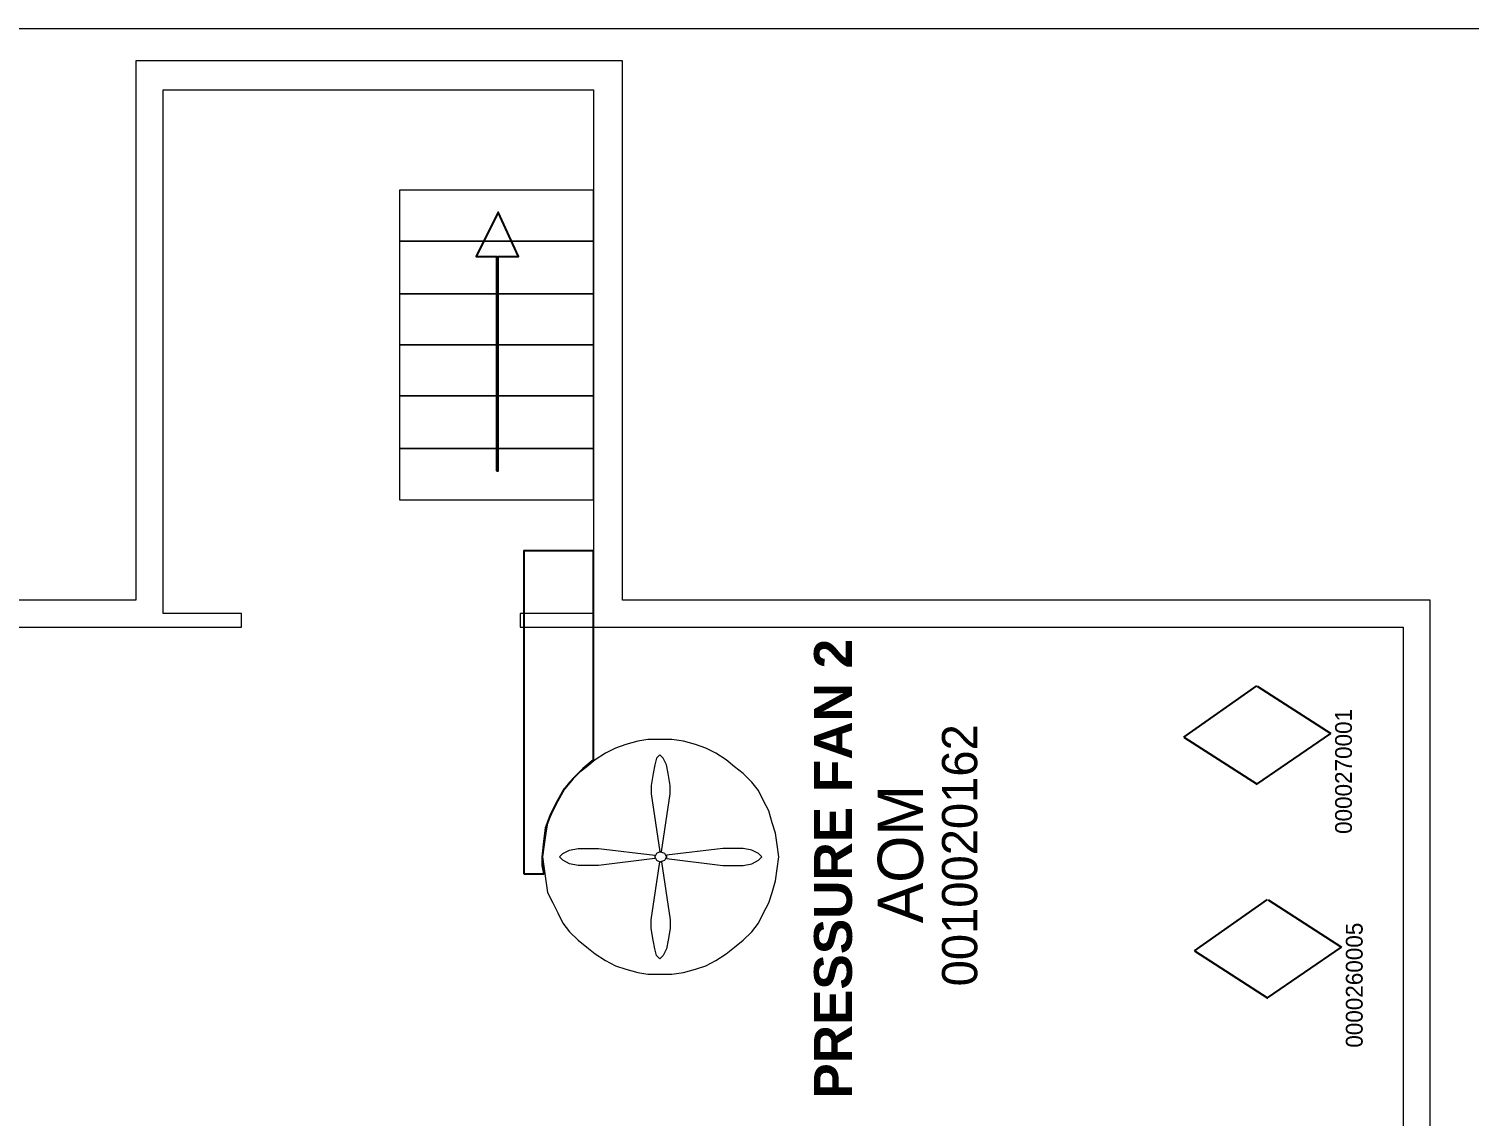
# Model space of a CAD drawing. Header units: inches. Extents: x -3.21 to 2.97, y -3.82 to 4.4.
# Drawn here: x -1.536 to 0.753, y 2.672 to 4.4 of the extents above; entities that cross this region are included whole.
import ezdxf
from ezdxf.enums import TextEntityAlignment as Align

# ---------------------------------------------------------------- set-up
doc = ezdxf.new("R2010")
doc.units = ezdxf.units.IN
doc.header["$MEASUREMENT"] = 0
doc.set_wipeout_variables(frame=1)
doc.layers.add('BASELAYER', color=7, linetype='Continuous')
doc.layers.add('Floor 5', color=7, linetype='Continuous')
doc.layers.add('i-furn new', color=6, linetype='Continuous', lineweight=25)
doc.styles.add('16', font='arialbd.ttf', dxfattribs={"height": 1})
doc.styles.add('AAStandard', font='alfonso.shx')

# ---------------------------------------------------------------- blocks, each defined once
blk = doc.blocks.new('logic2')
for p, q in [((3330.91, 2715.13), (3327.06, 2709.14)), ((3330.91, 2715.13), (3335.08, 2709.17)), ((3327.07, 2709.16), (3331.2, 2703.13)), ((3335.05, 2709.13), (3331.2, 2703.13))]:
    blk.add_line(p, q)
at = {"color": 6, "style": 'AAStandard'}
blk.add_attdef('FWK_DEVICE_ADDRESSES', (3323.01, 2701.41), '', height=1.37, dxfattribs=at)
at = {"style": 'AAStandard', "flags": 1}
blk.add_attdef('FWK_DEVICE_TYPE', (3323.09, 2699.84), '', height=1.38, dxfattribs=at)
blk = doc.blocks.new('SIGA-PS')
at = {"style": 'AAStandard', "flags": 1}
blk.add_attdef('FWK_DEVICE_TYPE', (-25.56, -23.98), '', height=7, dxfattribs=at)
blk.add_wipeout([(9.28, -0.35), (4.8, 7.4), (-4.15, 7.4), (-8.62, -0.35), (-4.15, -8.1), (4.8, -8.1)])
at = {"color": 7, "lineweight": 30, "flags": 4}
blk.add_attdef('SIGA-PS', text='', height=9, dxfattribs=at).set_placement((0.52, -5), align=Align.CENTER)
blk.add_attdef('FWK_DEVICE_ADDRESSES', (-25.72, -15.78), '', height=7)

msp = doc.modelspace()

# ---------------------------------------------------------------- linework, layer by layer
at = {"layer": 'BASELAYER', "color": 250, "lineweight": 5}
msp.add_open_spline([(-3.2134, 4.3998), (-3.2134, 4.3998), (2.9714, 4.3998), (2.9714, 4.3998), (2.9714, 4.3998), (2.9714, 4.3998), (2.9714, -3.8152), (2.9714, -3.8152), (2.9714, -3.8152), (2.9714, -3.8152), (-3.2134, -3.8152), (-3.2134, -3.8152), (-3.2134, -3.8152), (-3.2134, -3.8152), (-3.2134, 4.3998), (-3.2134, 4.3998)], degree=3, knots=[0, 0, 0, 0, 0.2, 0.2, 0.2, 0.2, 0.4, 0.4, 0.4, 0.4, 0.6, 0.6, 0.6, 0.6, 1, 1, 1, 1], dxfattribs=at)
msp.add_open_spline([(-3.2134, 4.3998), (-3.2134, 4.3998), (2.9714, 4.3998), (2.9714, 4.3998), (2.9714, 4.3998), (2.9714, 4.3998), (2.9714, -3.8152), (2.9714, -3.8152), (2.9714, -3.8152), (2.9714, -3.8152), (-3.2134, -3.8152), (-3.2134, -3.8152), (-3.2134, -3.8152), (-3.2134, -3.8152), (-3.2134, 4.3998), (-3.2134, 4.3998)], degree=3, knots=[0, 0, 0, 0, 0.2, 0.2, 0.2, 0.2, 0.4, 0.4, 0.4, 0.4, 0.6, 0.6, 0.6, 0.6, 1, 1, 1, 1], dxfattribs=at)
at = {"layer": 'Floor 5', "color": 250, "lineweight": 13}
for points, knots in [([(-2.6526, -2.9094), (-2.6526, -2.9094), (-2.6526, 3.4923), (-2.6526, 3.4923), (-2.6526, 3.4923), (-2.6526, 3.4923), (-1.3659, 3.4923), (-1.3659, 3.4923), (-1.3659, 3.4923), (-1.3659, 3.4923), (-1.3659, 4.3489), (-1.3659, 4.3489), (-1.3659, 4.3489), (-1.3659, 4.3489), (-0.5928, 4.3489), (-0.5928, 4.3489), (-0.5928, 4.3489), (-0.5928, 4.3489), (-0.5928, 3.4923), (-0.5928, 3.4923), (-0.5928, 3.4923), (-0.5928, 3.4923), (0.6912, 3.4923), (0.6912, 3.4923), (0.6912, 3.4923), (0.6912, 3.4923), (0.6912, 0.9359), (0.6912, 0.9359), (0.6912, 0.9359), (0.6912, 0.9359), (0.6696, 0.9548), (0.6696, 0.9548), (0.6696, 0.9548), (0.6696, 0.9548), (0.648, 0.971), (0.648, 0.971), (0.648, 0.971), (0.648, 0.971), (0.648, 3.449), (0.648, 3.449), (0.648, 3.449), (0.648, 3.449), (-0.5928, 3.449), (-0.5928, 3.449), (-0.5928, 3.449), (-0.5928, 3.449), (-0.6387, 3.449), (-0.6387, 3.449), (-0.6387, 3.449), (-0.6387, 3.449), (-0.755, 3.449), (-0.755, 3.449), (-0.755, 3.449), (-0.755, 3.449), (-0.755, 3.4707), (-0.755, 3.4707), (-0.755, 3.4707), (-0.755, 3.4707), (-0.6387, 3.4707), (-0.6387, 3.4707), (-0.6387, 3.4707), (-0.6387, 3.4707), (-0.6387, 3.4923), (-0.6387, 3.4923), (-0.6387, 3.4923), (-0.6387, 3.4923), (-0.6387, 4.303), (-0.6387, 4.303), (-0.6387, 4.303), (-0.6387, 4.303), (-1.3226, 4.303), (-1.3226, 4.303), (-1.3226, 4.303), (-1.3226, 4.303), (-1.3226, 3.4923), (-1.3226, 3.4923), (-1.3226, 3.4923), (-1.3226, 3.4923), (-1.3226, 3.4707), (-1.3226, 3.4707), (-1.3226, 3.4707), (-1.3226, 3.4707), (-1.1983, 3.4707), (-1.1983, 3.4707), (-1.1983, 3.4707), (-1.1983, 3.4707), (-1.1983, 3.449), (-1.1983, 3.449), (-1.1983, 3.449), (-1.1983, 3.449), (-1.3226, 3.449), (-1.3226, 3.449), (-1.3226, 3.449), (-1.3226, 3.449), (-1.3659, 3.449), (-1.3659, 3.449), (-1.3659, 3.449), (-1.3659, 3.449), (-2.6066, 3.449), (-2.6066, 3.449), (-2.6066, 3.449), (-2.6066, 3.449), (-2.6066, -2.8635), (-2.6066, -2.8635), (-2.6066, -2.8635), (-2.6066, -2.8635), (-1.4389, -2.8635), (-1.4389, -2.8635), (-1.4389, -2.8635), (-1.4389, -2.8635), (-1.1983, -2.8635), (-1.1983, -2.8635), (-1.1983, -2.8635), (-1.1983, -2.8635), (-1.1983, -2.8851), (-1.1983, -2.8851), (-1.1983, -2.8851), (-1.1983, -2.8851), (-1.3226, -2.8851), (-1.3226, -2.8851), (-1.3226, -2.8851), (-1.3226, -2.8851), (-1.3226, -2.9094), (-1.3226, -2.9094), (-1.3226, -2.9094), (-1.3226, -2.9094), (-1.3226, -3.7228), (-1.3226, -3.7228), (-1.3226, -3.7228), (-1.3226, -3.7228), (-0.6387, -3.7228), (-0.6387, -3.7228), (-0.6387, -3.7228), (-0.6387, -3.7228), (-0.6387, -2.9094), (-0.6387, -2.9094), (-0.6387, -2.9094), (-0.6387, -2.9094), (-0.6387, -2.8851), (-0.6387, -2.8851), (-0.6387, -2.8851), (-0.6387, -2.8851), (-0.7604, -2.8851), (-0.7604, -2.8851), (-0.7604, -2.8851), (-0.7604, -2.8851), (-0.7604, -2.8635), (-0.7604, -2.8635), (-0.7604, -2.8635), (-0.7604, -2.8635), (-0.6387, -2.8635), (-0.6387, -2.8635), (-0.6387, -2.8635), (-0.6387, -2.8635), (-0.5928, -2.8635), (-0.5928, -2.8635), (-0.5928, -2.8635), (-0.5928, -2.8635), (0.648, -2.8635), (0.648, -2.8635), (0.648, -2.8635), (0.648, -2.8635), (0.648, 0.1441), (0.648, 0.1441), (0.648, 0.1441), (0.648, 0.1441), (0.6507, 0.1468), (0.6507, 0.1468), (0.6507, 0.1468), (0.6507, 0.1468), (0.6534, 0.1495), (0.6534, 0.1495), (0.6534, 0.1495), (0.6534, 0.1495), (0.6561, 0.1495), (0.6561, 0.1495), (0.6561, 0.1495), (0.6561, 0.1495), (0.6561, 0.1522), (0.6561, 0.1522), (0.6561, 0.1522), (0.6561, 0.1522), (0.6615, 0.1522), (0.6615, 0.1522), (0.6615, 0.1522), (0.6615, 0.1522), (0.6642, 0.1549), (0.6642, 0.1549), (0.6642, 0.1549), (0.6642, 0.1549), (0.6642, 0.1576), (0.6642, 0.1576), (0.6642, 0.1576), (0.6642, 0.1576), (0.675, 0.1631), (0.675, 0.1631), (0.675, 0.1631), (0.675, 0.1631), (0.6831, 0.1712), (0.6831, 0.1712), (0.6831, 0.1712), (0.6831, 0.1712), (0.6885, 0.1739), (0.6885, 0.1739), (0.6885, 0.1739), (0.6885, 0.1739), (0.6912, 0.1793), (0.6912, 0.1793), (0.6912, 0.1793), (0.6912, 0.1793), (0.6912, -2.9094), (0.6912, -2.9094), (0.6912, -2.9094), (0.6912, -2.9094), (-0.5928, -2.9094), (-0.5928, -2.9094), (-0.5928, -2.9094), (-0.5928, -2.9094), (-0.5928, -3.7688), (-0.5928, -3.7688), (-0.5928, -3.7688), (-0.5928, -3.7688), (-1.3686, -3.7688), (-1.3686, -3.7688), (-1.3686, -3.7688), (-1.3686, -3.7688), (-1.3686, -2.9094), (-1.3686, -2.9094), (-1.3686, -2.9094), (-1.3686, -2.9094), (-2.6526, -2.9094), (-2.6526, -2.9094)], [0, 0, 0, 0, 0.016949, 0.016949, 0.016949, 0.016949, 0.033898, 0.033898, 0.033898, 0.033898, 0.050847, 0.050847, 0.050847, 0.050847, 0.067797, 0.067797, 0.067797, 0.067797, 0.084746, 0.084746, 0.084746, 0.084746, 0.101695, 0.101695, 0.101695, 0.101695, 0.118644, 0.118644, 0.118644, 0.118644, 0.135593, 0.135593, 0.135593, 0.135593, 0.152542, 0.152542, 0.152542, 0.152542, 0.169492, 0.169492, 0.169492, 0.169492, 0.186441, 0.186441, 0.186441, 0.186441, 0.20339, 0.20339, 0.20339, 0.20339, 0.220339, 0.220339, 0.220339, 0.220339, 0.237288, 0.237288, 0.237288, 0.237288, 0.254237, 0.254237, 0.254237, 0.254237, 0.271186, 0.271186, 0.271186, 0.271186, 0.288136, 0.288136, 0.288136, 0.288136, 0.305085, 0.305085, 0.305085, 0.305085, 0.322034, 0.322034, 0.322034, 0.322034, 0.338983, 0.338983, 0.338983, 0.338983, 0.355932, 0.355932, 0.355932, 0.355932, 0.372881, 0.372881, 0.372881, 0.372881, 0.389831, 0.389831, 0.389831, 0.389831, 0.40678, 0.40678, 0.40678, 0.40678, 0.423729, 0.423729, 0.423729, 0.423729, 0.440678, 0.440678, 0.440678, 0.440678, 0.457627, 0.457627, 0.457627, 0.457627, 0.474576, 0.474576, 0.474576, 0.474576, 0.491525, 0.491525, 0.491525, 0.491525, 0.508475, 0.508475, 0.508475, 0.508475, 0.525424, 0.525424, 0.525424, 0.525424, 0.542373, 0.542373, 0.542373, 0.542373, 0.559322, 0.559322, 0.559322, 0.559322, 0.576271, 0.576271, 0.576271, 0.576271, 0.59322, 0.59322, 0.59322, 0.59322, 0.610169, 0.610169, 0.610169, 0.61017, 0.627119, 0.627119, 0.627119, 0.627119, 0.644068, 0.644068, 0.644068, 0.644068, 0.661017, 0.661017, 0.661017, 0.661017, 0.677966, 0.677966, 0.677966, 0.677966, 0.694915, 0.694915, 0.694915, 0.694915, 0.711864, 0.711864, 0.711864, 0.711864, 0.728814, 0.728814, 0.728814, 0.728814, 0.745763, 0.745763, 0.745763, 0.745763, 0.762712, 0.762712, 0.762712, 0.762712, 0.779661, 0.779661, 0.779661, 0.779661, 0.79661, 0.79661, 0.79661, 0.79661, 0.813559, 0.813559, 0.813559, 0.813559, 0.830508, 0.830508, 0.830508, 0.830508, 0.847458, 0.847458, 0.847458, 0.847458, 0.864407, 0.864407, 0.864407, 0.864407, 0.881356, 0.881356, 0.881356, 0.881356, 0.898305, 0.898305, 0.898305, 0.898305, 0.915254, 0.915254, 0.915254, 0.915254, 0.932203, 0.932203, 0.932203, 0.932203, 0.949153, 0.949153, 0.949153, 0.949153, 0.966102, 0.966102, 0.966102, 0.966102, 1, 1, 1, 1]), ([(-0.9469, 4.1435), (-0.9469, 4.1435), (-0.6388, 4.1435), (-0.6388, 4.1435), (-0.6388, 4.1435), (-0.6388, 4.1435), (-0.6388, 4.0624), (-0.6388, 4.0624), (-0.6388, 4.0624), (-0.6388, 4.0624), (-0.9469, 4.0624), (-0.9469, 4.0624), (-0.9469, 4.0624), (-0.9469, 4.0624), (-0.9469, 4.1435), (-0.9469, 4.1435)], [0, 0, 0, 0, 0.2, 0.2, 0.2, 0.2, 0.4, 0.4, 0.4, 0.4, 0.6, 0.6, 0.6, 0.6, 1, 1, 1, 1]), ([(-0.9469, 4.0624), (-0.9469, 4.0624), (-0.6388, 4.0624), (-0.6388, 4.0624), (-0.6388, 4.0624), (-0.6388, 4.0624), (-0.6388, 3.9787), (-0.6388, 3.9787), (-0.6388, 3.9787), (-0.6388, 3.9787), (-0.9469, 3.9787), (-0.9469, 3.9787), (-0.9469, 3.9787), (-0.9469, 3.9787), (-0.9469, 4.0624), (-0.9469, 4.0624)], [0, 0, 0, 0, 0.2, 0.2, 0.2, 0.2, 0.4, 0.4, 0.4, 0.4, 0.6, 0.6, 0.6, 0.6, 1, 1, 1, 1]), ([(-0.9469, 3.9787), (-0.9469, 3.9787), (-0.6388, 3.9787), (-0.6388, 3.9787), (-0.6388, 3.9787), (-0.6388, 3.9787), (-0.6388, 3.8976), (-0.6388, 3.8976), (-0.6388, 3.8976), (-0.6388, 3.8976), (-0.9469, 3.8976), (-0.9469, 3.8976), (-0.9469, 3.8976), (-0.9469, 3.8976), (-0.9469, 3.9787), (-0.9469, 3.9787)], [0, 0, 0, 0, 0.2, 0.2, 0.2, 0.2, 0.4, 0.4, 0.4, 0.4, 0.6, 0.6, 0.6, 0.6, 1, 1, 1, 1]), ([(-0.9469, 3.8976), (-0.9469, 3.8976), (-0.6388, 3.8976), (-0.6388, 3.8976), (-0.6388, 3.8976), (-0.6388, 3.8976), (-0.6388, 3.8165), (-0.6388, 3.8165), (-0.6388, 3.8165), (-0.6388, 3.8165), (-0.9469, 3.8165), (-0.9469, 3.8165), (-0.9469, 3.8165), (-0.9469, 3.8165), (-0.9469, 3.8976), (-0.9469, 3.8976)], [0, 0, 0, 0, 0.2, 0.2, 0.2, 0.2, 0.4, 0.4, 0.4, 0.4, 0.6, 0.6, 0.6, 0.6, 1, 1, 1, 1]), ([(-0.9469, 3.8165), (-0.9469, 3.8165), (-0.6388, 3.8165), (-0.6388, 3.8165), (-0.6388, 3.8165), (-0.6388, 3.8165), (-0.6388, 3.7328), (-0.6388, 3.7328), (-0.6388, 3.7328), (-0.6388, 3.7328), (-0.9469, 3.7328), (-0.9469, 3.7328), (-0.9469, 3.7328), (-0.9469, 3.7328), (-0.9469, 3.8165), (-0.9469, 3.8165)], [0, 0, 0, 0, 0.2, 0.2, 0.2, 0.2, 0.4, 0.4, 0.4, 0.4, 0.6, 0.6, 0.6, 0.6, 1, 1, 1, 1]), ([(-0.9469, 3.7328), (-0.9469, 3.7328), (-0.6388, 3.7328), (-0.6388, 3.7328), (-0.6388, 3.7328), (-0.6388, 3.7328), (-0.6388, 3.6517), (-0.6388, 3.6517), (-0.6388, 3.6517), (-0.6388, 3.6517), (-0.9469, 3.6517), (-0.9469, 3.6517), (-0.9469, 3.6517), (-0.9469, 3.6517), (-0.9469, 3.7328), (-0.9469, 3.7328)], [0, 0, 0, 0, 0.2, 0.2, 0.2, 0.2, 0.4, 0.4, 0.4, 0.4, 0.6, 0.6, 0.6, 0.6, 1, 1, 1, 1]), ([(-0.7496, 3.0572), (-0.7496, 3.0572), (-0.7496, 3.5706), (-0.7496, 3.5706), (-0.7496, 3.5706), (-0.7496, 3.5706), (-0.6387, 3.5706), (-0.6387, 3.5706), (-0.6387, 3.5706), (-0.6387, 3.5706), (-0.6387, 3.2383), (-0.6387, 3.2383), (-0.6387, 3.2383), (-0.6387, 3.2383), (-0.6549, 3.2247), (-0.6549, 3.2247), (-0.6549, 3.2247), (-0.6549, 3.2247), (-0.6712, 3.2085), (-0.6712, 3.2085), (-0.6712, 3.2085), (-0.6712, 3.2085), (-0.6847, 3.1923), (-0.6847, 3.1923), (-0.6847, 3.1923), (-0.6847, 3.1923), (-0.6955, 3.1734), (-0.6955, 3.1734), (-0.6955, 3.1734), (-0.6955, 3.1734), (-0.7063, 3.1518), (-0.7063, 3.1518), (-0.7063, 3.1518), (-0.7063, 3.1518), (-0.7144, 3.1302), (-0.7144, 3.1302), (-0.7144, 3.1302), (-0.7144, 3.1302), (-0.7171, 3.1086), (-0.7171, 3.1086), (-0.7171, 3.1086), (-0.7171, 3.1086), (-0.7198, 3.0842), (-0.7198, 3.0842), (-0.7198, 3.0842), (-0.7198, 3.0842), (-0.7198, 3.0707), (-0.7198, 3.0707), (-0.7198, 3.0707), (-0.7198, 3.0707), (-0.7171, 3.0572), (-0.7171, 3.0572), (-0.7171, 3.0572), (-0.7171, 3.0572), (-0.7496, 3.0572), (-0.7496, 3.0572)], [0, 0, 0, 0, 0.066667, 0.066667, 0.066667, 0.066667, 0.133333, 0.133333, 0.133333, 0.133333, 0.2, 0.2, 0.2, 0.2, 0.266667, 0.266667, 0.266667, 0.266667, 0.333333, 0.333333, 0.333333, 0.333333, 0.4, 0.4, 0.4, 0.4, 0.466667, 0.466667, 0.466667, 0.466667, 0.533333, 0.533333, 0.533333, 0.533333, 0.6, 0.6, 0.6, 0.6, 0.666667, 0.666667, 0.666667, 0.666667, 0.733333, 0.733333, 0.733333, 0.733333, 0.8, 0.8, 0.8, 0.8, 0.866667, 0.866667, 0.866667, 0.866667, 1, 1, 1, 1]), ([(-0.7198, 3.0842), (-0.7198, 3.0842), (-0.7171, 3.1031), (-0.7171, 3.1031), (-0.7171, 3.1031), (-0.7171, 3.1031), (-0.7144, 3.1221), (-0.7144, 3.1221), (-0.7144, 3.1221), (-0.7144, 3.1221), (-0.7117, 3.1383), (-0.7117, 3.1383), (-0.7117, 3.1383), (-0.7117, 3.1383), (-0.7036, 3.1572), (-0.7036, 3.1572), (-0.7036, 3.1572), (-0.7036, 3.1572), (-0.6955, 3.1734), (-0.6955, 3.1734), (-0.6955, 3.1734), (-0.6955, 3.1734), (-0.6874, 3.1896), (-0.6874, 3.1896), (-0.6874, 3.1896), (-0.6874, 3.1896), (-0.6766, 3.2031), (-0.6766, 3.2031), (-0.6766, 3.2031), (-0.6766, 3.2031), (-0.6631, 3.2166), (-0.6631, 3.2166), (-0.6631, 3.2166), (-0.6631, 3.2166), (-0.6495, 3.2275), (-0.6495, 3.2275), (-0.6495, 3.2275), (-0.6495, 3.2275), (-0.636, 3.2383), (-0.636, 3.2383), (-0.636, 3.2383), (-0.636, 3.2383), (-0.6198, 3.2491), (-0.6198, 3.2491), (-0.6198, 3.2491), (-0.6198, 3.2491), (-0.6036, 3.2572), (-0.6036, 3.2572), (-0.6036, 3.2572), (-0.6036, 3.2572), (-0.5874, 3.2626), (-0.5874, 3.2626), (-0.5874, 3.2626), (-0.5874, 3.2626), (-0.5684, 3.268), (-0.5684, 3.268), (-0.5684, 3.268), (-0.5684, 3.268), (-0.5522, 3.2707), (-0.5522, 3.2707), (-0.5522, 3.2707), (-0.5522, 3.2707), (-0.5333, 3.2707), (-0.5333, 3.2707), (-0.5333, 3.2707), (-0.5333, 3.2707), (-0.5144, 3.2707), (-0.5144, 3.2707), (-0.5144, 3.2707), (-0.5144, 3.2707), (-0.4955, 3.268), (-0.4955, 3.268), (-0.4955, 3.268), (-0.4955, 3.268), (-0.4765, 3.2626), (-0.4765, 3.2626), (-0.4765, 3.2626), (-0.4765, 3.2626), (-0.4603, 3.2572), (-0.4603, 3.2572), (-0.4603, 3.2572), (-0.4603, 3.2572), (-0.4441, 3.2491), (-0.4441, 3.2491), (-0.4441, 3.2491), (-0.4441, 3.2491), (-0.4279, 3.2383), (-0.4279, 3.2383), (-0.4279, 3.2383), (-0.4279, 3.2383), (-0.4144, 3.2275), (-0.4144, 3.2275), (-0.4144, 3.2275), (-0.4144, 3.2275), (-0.4009, 3.2166), (-0.4009, 3.2166), (-0.4009, 3.2166), (-0.4009, 3.2166), (-0.3873, 3.2031), (-0.3873, 3.2031), (-0.3873, 3.2031), (-0.3873, 3.2031), (-0.3765, 3.1896), (-0.3765, 3.1896), (-0.3765, 3.1896), (-0.3765, 3.1896), (-0.3684, 3.1734), (-0.3684, 3.1734), (-0.3684, 3.1734), (-0.3684, 3.1734), (-0.3603, 3.1572), (-0.3603, 3.1572), (-0.3603, 3.1572), (-0.3603, 3.1572), (-0.3549, 3.1383), (-0.3549, 3.1383), (-0.3549, 3.1383), (-0.3549, 3.1383), (-0.3495, 3.1221), (-0.3495, 3.1221), (-0.3495, 3.1221), (-0.3495, 3.1221), (-0.3468, 3.1031), (-0.3468, 3.1031), (-0.3468, 3.1031), (-0.3468, 3.1031), (-0.3441, 3.0842), (-0.3441, 3.0842), (-0.3441, 3.0842), (-0.3441, 3.0842), (-0.3468, 3.0653), (-0.3468, 3.0653), (-0.3468, 3.0653), (-0.3468, 3.0653), (-0.3495, 3.0464), (-0.3495, 3.0464), (-0.3495, 3.0464), (-0.3495, 3.0464), (-0.3549, 3.0275), (-0.3549, 3.0275), (-0.3549, 3.0275), (-0.3549, 3.0275), (-0.3603, 3.0113), (-0.3603, 3.0113), (-0.3603, 3.0113), (-0.3603, 3.0113), (-0.3684, 2.9951), (-0.3684, 2.9951), (-0.3684, 2.9951), (-0.3684, 2.9951), (-0.3765, 2.9788), (-0.3765, 2.9788), (-0.3765, 2.9788), (-0.3765, 2.9788), (-0.3873, 2.9653), (-0.3873, 2.9653), (-0.3873, 2.9653), (-0.3873, 2.9653), (-0.4009, 2.9518), (-0.4009, 2.9518), (-0.4009, 2.9518), (-0.4009, 2.9518), (-0.4144, 2.941), (-0.4144, 2.941), (-0.4144, 2.941), (-0.4144, 2.941), (-0.4279, 2.9302), (-0.4279, 2.9302), (-0.4279, 2.9302), (-0.4279, 2.9302), (-0.4441, 2.9194), (-0.4441, 2.9194), (-0.4441, 2.9194), (-0.4441, 2.9194), (-0.4603, 2.9113), (-0.4603, 2.9113), (-0.4603, 2.9113), (-0.4603, 2.9113), (-0.4765, 2.9059), (-0.4765, 2.9059), (-0.4765, 2.9059), (-0.4765, 2.9059), (-0.4955, 2.9005), (-0.4955, 2.9005), (-0.4955, 2.9005), (-0.4955, 2.9005), (-0.5144, 2.8978), (-0.5144, 2.8978), (-0.5144, 2.8978), (-0.5144, 2.8978), (-0.5333, 2.8978), (-0.5333, 2.8978), (-0.5333, 2.8978), (-0.5333, 2.8978), (-0.5522, 2.8978), (-0.5522, 2.8978), (-0.5522, 2.8978), (-0.5522, 2.8978), (-0.5684, 2.9005), (-0.5684, 2.9005), (-0.5684, 2.9005), (-0.5684, 2.9005), (-0.5874, 2.9059), (-0.5874, 2.9059), (-0.5874, 2.9059), (-0.5874, 2.9059), (-0.6036, 2.9113), (-0.6036, 2.9113), (-0.6036, 2.9113), (-0.6036, 2.9113), (-0.6198, 2.9194), (-0.6198, 2.9194), (-0.6198, 2.9194), (-0.6198, 2.9194), (-0.636, 2.9302), (-0.636, 2.9302), (-0.636, 2.9302), (-0.636, 2.9302), (-0.6495, 2.941), (-0.6495, 2.941), (-0.6495, 2.941), (-0.6495, 2.941), (-0.6631, 2.9518), (-0.6631, 2.9518), (-0.6631, 2.9518), (-0.6631, 2.9518), (-0.6766, 2.9653), (-0.6766, 2.9653), (-0.6766, 2.9653), (-0.6766, 2.9653), (-0.6874, 2.9788), (-0.6874, 2.9788), (-0.6874, 2.9788), (-0.6874, 2.9788), (-0.6955, 2.9951), (-0.6955, 2.9951), (-0.6955, 2.9951), (-0.6955, 2.9951), (-0.7036, 3.0113), (-0.7036, 3.0113), (-0.7036, 3.0113), (-0.7036, 3.0113), (-0.7117, 3.0275), (-0.7117, 3.0275), (-0.7117, 3.0275), (-0.7117, 3.0275), (-0.7144, 3.0464), (-0.7144, 3.0464), (-0.7144, 3.0464), (-0.7144, 3.0464), (-0.7171, 3.0653), (-0.7171, 3.0653), (-0.7171, 3.0653), (-0.7171, 3.0653), (-0.7198, 3.0842), (-0.7198, 3.0842)], [0, 0, 0, 0, 0.015385, 0.015385, 0.015385, 0.015385, 0.030769, 0.030769, 0.030769, 0.030769, 0.046154, 0.046154, 0.046154, 0.046154, 0.061538, 0.061538, 0.061538, 0.061538, 0.076923, 0.076923, 0.076923, 0.076923, 0.092308, 0.092308, 0.092308, 0.092308, 0.107692, 0.107692, 0.107692, 0.107692, 0.123077, 0.123077, 0.123077, 0.123077, 0.138462, 0.138462, 0.138462, 0.138462, 0.153846, 0.153846, 0.153846, 0.153846, 0.169231, 0.169231, 0.169231, 0.169231, 0.184615, 0.184615, 0.184615, 0.184615, 0.2, 0.2, 0.2, 0.2, 0.215385, 0.215385, 0.215385, 0.215385, 0.230769, 0.230769, 0.230769, 0.230769, 0.246154, 0.246154, 0.246154, 0.246154, 0.261538, 0.261538, 0.261538, 0.261538, 0.276923, 0.276923, 0.276923, 0.276923, 0.292308, 0.292308, 0.292308, 0.292308, 0.307692, 0.307692, 0.307692, 0.307692, 0.323077, 0.323077, 0.323077, 0.323077, 0.338462, 0.338462, 0.338462, 0.338462, 0.353846, 0.353846, 0.353846, 0.353846, 0.369231, 0.369231, 0.369231, 0.369231, 0.384615, 0.384615, 0.384615, 0.384615, 0.4, 0.4, 0.4, 0.4, 0.415385, 0.415385, 0.415385, 0.415385, 0.430769, 0.430769, 0.430769, 0.430769, 0.446154, 0.446154, 0.446154, 0.446154, 0.461538, 0.461538, 0.461538, 0.461538, 0.476923, 0.476923, 0.476923, 0.476923, 0.492308, 0.492308, 0.492308, 0.492308, 0.507692, 0.507692, 0.507692, 0.507692, 0.523077, 0.523077, 0.523077, 0.523077, 0.538462, 0.538462, 0.538462, 0.538462, 0.553846, 0.553846, 0.553846, 0.553846, 0.569231, 0.569231, 0.569231, 0.569231, 0.584615, 0.584615, 0.584615, 0.584615, 0.6, 0.6, 0.6, 0.6, 0.615385, 0.615385, 0.615385, 0.615385, 0.630769, 0.630769, 0.630769, 0.630769, 0.646154, 0.646154, 0.646154, 0.646154, 0.661538, 0.661538, 0.661538, 0.661538, 0.676923, 0.676923, 0.676923, 0.676923, 0.692308, 0.692308, 0.692308, 0.692308, 0.707692, 0.707692, 0.707692, 0.707692, 0.723077, 0.723077, 0.723077, 0.723077, 0.738462, 0.738462, 0.738462, 0.738462, 0.753846, 0.753846, 0.753846, 0.753846, 0.769231, 0.769231, 0.769231, 0.769231, 0.784615, 0.784615, 0.784615, 0.784615, 0.8, 0.8, 0.8, 0.8, 0.815385, 0.815385, 0.815385, 0.815385, 0.830769, 0.830769, 0.830769, 0.830769, 0.846154, 0.846154, 0.846154, 0.846154, 0.861538, 0.861538, 0.861538, 0.861538, 0.876923, 0.876923, 0.876923, 0.876923, 0.892308, 0.892308, 0.892308, 0.892308, 0.907692, 0.907692, 0.907692, 0.907692, 0.923077, 0.923077, 0.923077, 0.923077, 0.938462, 0.938462, 0.938462, 0.938462, 0.953846, 0.953846, 0.953846, 0.953846, 0.969231, 0.969231, 0.969231, 0.969231, 1, 1, 1, 1]), ([(-0.5171, 3.1842), (-0.5171, 3.1842), (-0.5306, 3.0923), (-0.5306, 3.0923), (-0.5306, 3.0923), (-0.5306, 3.0923), (-0.5333, 3.0923), (-0.5333, 3.0923), (-0.5333, 3.0923), (-0.5333, 3.0923), (-0.5468, 3.1842), (-0.5468, 3.1842), (-0.5468, 3.1842), (-0.5468, 3.1842), (-0.5468, 3.1896), (-0.5468, 3.1896), (-0.5468, 3.1896), (-0.5468, 3.1896), (-0.5468, 3.1977), (-0.5468, 3.1977), (-0.5468, 3.1977), (-0.5468, 3.1977), (-0.5441, 3.2166), (-0.5441, 3.2166), (-0.5441, 3.2166), (-0.5441, 3.2166), (-0.5414, 3.2302), (-0.5414, 3.2302), (-0.5414, 3.2302), (-0.5414, 3.2302), (-0.5387, 3.241), (-0.5387, 3.241), (-0.5387, 3.241), (-0.5387, 3.241), (-0.5333, 3.2464), (-0.5333, 3.2464), (-0.5333, 3.2464), (-0.5333, 3.2464), (-0.5279, 3.241), (-0.5279, 3.241), (-0.5279, 3.241), (-0.5279, 3.241), (-0.5225, 3.2302), (-0.5225, 3.2302), (-0.5225, 3.2302), (-0.5225, 3.2302), (-0.5198, 3.2166), (-0.5198, 3.2166), (-0.5198, 3.2166), (-0.5198, 3.2166), (-0.5171, 3.1977), (-0.5171, 3.1977), (-0.5171, 3.1977), (-0.5171, 3.1977), (-0.5171, 3.1896), (-0.5171, 3.1896), (-0.5171, 3.1896), (-0.5171, 3.1896), (-0.5171, 3.1842), (-0.5171, 3.1842)], [0, 0, 0, 0, 0.0625, 0.0625, 0.0625, 0.0625, 0.125, 0.125, 0.125, 0.125, 0.1875, 0.1875, 0.1875, 0.1875, 0.25, 0.25, 0.25, 0.25, 0.3125, 0.3125, 0.3125, 0.3125, 0.375, 0.375, 0.375, 0.375, 0.4375, 0.4375, 0.4375, 0.4375, 0.5, 0.5, 0.5, 0.5, 0.5625, 0.5625, 0.5625, 0.5625, 0.625, 0.625, 0.625, 0.625, 0.6875, 0.6875, 0.6875, 0.6875, 0.75, 0.75, 0.75, 0.75, 0.8125, 0.8125, 0.8125, 0.8125, 0.875, 0.875, 0.875, 0.875, 1, 1, 1, 1]), ([(-0.6306, 3.0707), (-0.6306, 3.0707), (-0.5414, 3.0815), (-0.5414, 3.0815), (-0.5414, 3.0815), (-0.5414, 3.0815), (-0.5414, 3.0842), (-0.5414, 3.0842), (-0.5414, 3.0842), (-0.5414, 3.0842), (-0.5414, 3.0869), (-0.5414, 3.0869), (-0.5414, 3.0869), (-0.5414, 3.0869), (-0.6306, 3.0977), (-0.6306, 3.0977), (-0.6306, 3.0977), (-0.6306, 3.0977), (-0.636, 3.0977), (-0.636, 3.0977), (-0.636, 3.0977), (-0.636, 3.0977), (-0.6441, 3.0977), (-0.6441, 3.0977), (-0.6441, 3.0977), (-0.6441, 3.0977), (-0.6631, 3.0977), (-0.6631, 3.0977), (-0.6631, 3.0977), (-0.6631, 3.0977), (-0.6766, 3.095), (-0.6766, 3.095), (-0.6766, 3.095), (-0.6766, 3.095), (-0.6874, 3.0896), (-0.6874, 3.0896), (-0.6874, 3.0896), (-0.6874, 3.0896), (-0.6928, 3.0842), (-0.6928, 3.0842), (-0.6928, 3.0842), (-0.6928, 3.0842), (-0.6874, 3.0788), (-0.6874, 3.0788), (-0.6874, 3.0788), (-0.6874, 3.0788), (-0.6766, 3.0734), (-0.6766, 3.0734), (-0.6766, 3.0734), (-0.6766, 3.0734), (-0.6631, 3.0707), (-0.6631, 3.0707), (-0.6631, 3.0707), (-0.6631, 3.0707), (-0.6441, 3.0707), (-0.6441, 3.0707), (-0.6441, 3.0707), (-0.6441, 3.0707), (-0.636, 3.0707), (-0.636, 3.0707), (-0.636, 3.0707), (-0.636, 3.0707), (-0.6306, 3.0707), (-0.6306, 3.0707)], [0, 0, 0, 0, 0.058824, 0.058824, 0.058824, 0.058824, 0.117647, 0.117647, 0.117647, 0.117647, 0.176471, 0.176471, 0.176471, 0.176471, 0.235294, 0.235294, 0.235294, 0.235294, 0.294118, 0.294118, 0.294118, 0.294118, 0.352941, 0.352941, 0.352941, 0.352941, 0.411765, 0.411765, 0.411765, 0.411765, 0.470588, 0.470588, 0.470588, 0.470588, 0.529412, 0.529412, 0.529412, 0.529412, 0.588235, 0.588235, 0.588235, 0.588235, 0.647059, 0.647059, 0.647059, 0.647059, 0.705882, 0.705882, 0.705882, 0.705882, 0.764706, 0.764706, 0.764706, 0.764706, 0.823529, 0.823529, 0.823529, 0.823529, 0.882353, 0.882353, 0.882353, 0.882353, 1, 1, 1, 1]), ([(-0.5414, 3.0842), (-0.5414, 3.0842), (-0.5387, 3.0896), (-0.5387, 3.0896), (-0.5387, 3.0896), (-0.5387, 3.0896), (-0.5333, 3.0923), (-0.5333, 3.0923), (-0.5333, 3.0923), (-0.5333, 3.0923), (-0.5252, 3.0896), (-0.5252, 3.0896), (-0.5252, 3.0896), (-0.5252, 3.0896), (-0.5225, 3.0842), (-0.5225, 3.0842), (-0.5225, 3.0842), (-0.5225, 3.0842), (-0.5252, 3.0788), (-0.5252, 3.0788), (-0.5252, 3.0788), (-0.5252, 3.0788), (-0.5333, 3.0761), (-0.5333, 3.0761), (-0.5333, 3.0761), (-0.5333, 3.0761), (-0.5387, 3.0788), (-0.5387, 3.0788), (-0.5387, 3.0788), (-0.5387, 3.0788), (-0.5414, 3.0842), (-0.5414, 3.0842)], [0, 0, 0, 0, 0.111111, 0.111111, 0.111111, 0.111111, 0.222222, 0.222222, 0.222222, 0.222222, 0.333333, 0.333333, 0.333333, 0.333333, 0.444444, 0.444444, 0.444444, 0.444444, 0.555556, 0.555556, 0.555556, 0.555556, 0.666667, 0.666667, 0.666667, 0.666667, 0.777778, 0.777778, 0.777778, 0.777778, 1, 1, 1, 1]), ([(-0.4333, 3.0707), (-0.4333, 3.0707), (-0.5225, 3.0815), (-0.5225, 3.0815), (-0.5225, 3.0815), (-0.5225, 3.0815), (-0.5225, 3.0842), (-0.5225, 3.0842), (-0.5225, 3.0842), (-0.5225, 3.0842), (-0.5225, 3.0869), (-0.5225, 3.0869), (-0.5225, 3.0869), (-0.5225, 3.0869), (-0.4333, 3.0977), (-0.4333, 3.0977), (-0.4333, 3.0977), (-0.4333, 3.0977), (-0.4279, 3.0977), (-0.4279, 3.0977), (-0.4279, 3.0977), (-0.4279, 3.0977), (-0.4198, 3.0977), (-0.4198, 3.0977), (-0.4198, 3.0977), (-0.4198, 3.0977), (-0.4009, 3.0977), (-0.4009, 3.0977), (-0.4009, 3.0977), (-0.4009, 3.0977), (-0.3873, 3.095), (-0.3873, 3.095), (-0.3873, 3.095), (-0.3873, 3.095), (-0.3765, 3.0896), (-0.3765, 3.0896), (-0.3765, 3.0896), (-0.3765, 3.0896), (-0.3711, 3.0842), (-0.3711, 3.0842), (-0.3711, 3.0842), (-0.3711, 3.0842), (-0.3765, 3.0788), (-0.3765, 3.0788), (-0.3765, 3.0788), (-0.3765, 3.0788), (-0.3873, 3.0734), (-0.3873, 3.0734), (-0.3873, 3.0734), (-0.3873, 3.0734), (-0.4009, 3.0707), (-0.4009, 3.0707), (-0.4009, 3.0707), (-0.4009, 3.0707), (-0.4198, 3.0707), (-0.4198, 3.0707), (-0.4198, 3.0707), (-0.4198, 3.0707), (-0.4279, 3.0707), (-0.4279, 3.0707), (-0.4279, 3.0707), (-0.4279, 3.0707), (-0.4333, 3.0707), (-0.4333, 3.0707)], [0, 0, 0, 0, 0.058824, 0.058824, 0.058824, 0.058824, 0.117647, 0.117647, 0.117647, 0.117647, 0.176471, 0.176471, 0.176471, 0.176471, 0.235294, 0.235294, 0.235294, 0.235294, 0.294118, 0.294118, 0.294118, 0.294118, 0.352941, 0.352941, 0.352941, 0.352941, 0.411765, 0.411765, 0.411765, 0.411765, 0.470588, 0.470588, 0.470588, 0.470588, 0.529412, 0.529412, 0.529412, 0.529412, 0.588235, 0.588235, 0.588235, 0.588235, 0.647059, 0.647059, 0.647059, 0.647059, 0.705882, 0.705882, 0.705882, 0.705882, 0.764706, 0.764706, 0.764706, 0.764706, 0.823529, 0.823529, 0.823529, 0.823529, 0.882353, 0.882353, 0.882353, 0.882353, 1, 1, 1, 1]), ([(-0.5171, 2.9842), (-0.5171, 2.9842), (-0.5306, 3.0761), (-0.5306, 3.0761), (-0.5306, 3.0761), (-0.5306, 3.0761), (-0.5333, 3.0761), (-0.5333, 3.0761), (-0.5333, 3.0761), (-0.5333, 3.0761), (-0.5468, 2.9842), (-0.5468, 2.9842), (-0.5468, 2.9842), (-0.5468, 2.9842), (-0.5468, 2.9788), (-0.5468, 2.9788), (-0.5468, 2.9788), (-0.5468, 2.9788), (-0.5468, 2.9707), (-0.5468, 2.9707), (-0.5468, 2.9707), (-0.5468, 2.9707), (-0.5441, 2.9518), (-0.5441, 2.9518), (-0.5441, 2.9518), (-0.5441, 2.9518), (-0.5414, 2.9383), (-0.5414, 2.9383), (-0.5414, 2.9383), (-0.5414, 2.9383), (-0.5387, 2.9275), (-0.5387, 2.9275), (-0.5387, 2.9275), (-0.5387, 2.9275), (-0.5333, 2.9221), (-0.5333, 2.9221), (-0.5333, 2.9221), (-0.5333, 2.9221), (-0.5279, 2.9275), (-0.5279, 2.9275), (-0.5279, 2.9275), (-0.5279, 2.9275), (-0.5225, 2.9383), (-0.5225, 2.9383), (-0.5225, 2.9383), (-0.5225, 2.9383), (-0.5198, 2.9518), (-0.5198, 2.9518), (-0.5198, 2.9518), (-0.5198, 2.9518), (-0.5171, 2.9707), (-0.5171, 2.9707), (-0.5171, 2.9707), (-0.5171, 2.9707), (-0.5171, 2.9788), (-0.5171, 2.9788), (-0.5171, 2.9788), (-0.5171, 2.9788), (-0.5171, 2.9842), (-0.5171, 2.9842)], [0, 0, 0, 0, 0.0625, 0.0625, 0.0625, 0.0625, 0.125, 0.125, 0.125, 0.125, 0.1875, 0.1875, 0.1875, 0.1875, 0.25, 0.25, 0.25, 0.25, 0.3125, 0.3125, 0.3125, 0.3125, 0.375, 0.375, 0.375, 0.375, 0.4375, 0.4375, 0.4375, 0.4375, 0.5, 0.5, 0.5, 0.5, 0.5625, 0.5625, 0.5625, 0.5625, 0.625, 0.625, 0.625, 0.625, 0.6875, 0.6875, 0.6875, 0.6875, 0.75, 0.75, 0.75, 0.75, 0.8125, 0.8125, 0.8125, 0.8125, 0.875, 0.875, 0.875, 0.875, 1, 1, 1, 1])]:
    msp.add_open_spline(points, degree=3, knots=knots, dxfattribs=at)
at = {"layer": 'Floor 5', "color": 250}
msp.add_open_spline([(-0.7928, 3.6976), (-0.7928, 3.6976), (-0.7928, 4.0381), (-0.7928, 4.0381), (-0.7928, 4.0381), (-0.7928, 4.0381), (-0.8253, 4.0381), (-0.8253, 4.0381), (-0.8253, 4.0381), (-0.8253, 4.0381), (-0.7901, 4.1084), (-0.7901, 4.1084), (-0.7901, 4.1084), (-0.7901, 4.1084), (-0.7577, 4.0381), (-0.7577, 4.0381), (-0.7577, 4.0381), (-0.7577, 4.0381), (-0.7901, 4.0381), (-0.7901, 4.0381), (-0.7901, 4.0381), (-0.7901, 4.0381), (-0.7901, 3.6976), (-0.7901, 3.6976), (-0.7901, 3.6976), (-0.7901, 3.6976), (-0.7928, 3.6976), (-0.7928, 3.6976)], degree=3, knots=[0, 0, 0, 0, 0.125, 0.125, 0.125, 0.125, 0.25, 0.25, 0.25, 0.25, 0.375, 0.375, 0.375, 0.375, 0.5, 0.5, 0.5, 0.5, 0.625, 0.625, 0.625, 0.625, 0.75, 0.75, 0.75, 0.75, 1, 1, 1, 1], dxfattribs=at)
at = {"layer": 'Floor 5', "lineweight": 13}
msp.add_open_spline([(-0.7928, 4.0381), (-0.7928, 4.0381), (-0.7928, 3.6976), (-0.7928, 3.6976), (-0.7928, 3.6976), (-0.7928, 3.6976), (-0.7901, 3.6976), (-0.7901, 3.6976), (-0.7901, 3.6976), (-0.7901, 3.6976), (-0.7901, 4.0381), (-0.7901, 4.0381), (-0.7901, 4.0381), (-0.7901, 4.0381), (-0.7577, 4.0381), (-0.7577, 4.0381), (-0.7577, 4.0381), (-0.7577, 4.0381), (-0.7901, 4.1084), (-0.7901, 4.1084), (-0.7901, 4.1084), (-0.7901, 4.1084), (-0.8253, 4.0381), (-0.8253, 4.0381), (-0.8253, 4.0381), (-0.8253, 4.0381), (-0.7928, 4.0381), (-0.7928, 4.0381)], degree=3, knots=[0, 0, 0, 0, 0.125, 0.125, 0.125, 0.125, 0.25, 0.25, 0.25, 0.25, 0.375, 0.375, 0.375, 0.375, 0.5, 0.5, 0.5, 0.5, 0.625, 0.625, 0.625, 0.625, 0.75, 0.75, 0.75, 0.75, 1, 1, 1, 1], dxfattribs=at)
at = {"layer": 'Floor 5', "color": 254}
msp.add_open_spline([(-0.7496, 3.0572), (-0.7496, 3.0572), (-0.7496, 3.5706), (-0.7496, 3.5706), (-0.7496, 3.5706), (-0.7496, 3.5706), (-0.6387, 3.5706), (-0.6387, 3.5706), (-0.6387, 3.5706), (-0.6387, 3.5706), (-0.6387, 3.2383), (-0.6387, 3.2383), (-0.6387, 3.2383), (-0.6387, 3.2383), (-0.6549, 3.2248), (-0.6549, 3.2248), (-0.6549, 3.2248), (-0.6549, 3.2248), (-0.6712, 3.2085), (-0.6712, 3.2085), (-0.6712, 3.2085), (-0.6712, 3.2085), (-0.6847, 3.1923), (-0.6847, 3.1923), (-0.6847, 3.1923), (-0.6847, 3.1923), (-0.6955, 3.1734), (-0.6955, 3.1734), (-0.6955, 3.1734), (-0.6955, 3.1734), (-0.7063, 3.1518), (-0.7063, 3.1518), (-0.7063, 3.1518), (-0.7063, 3.1518), (-0.7144, 3.1302), (-0.7144, 3.1302), (-0.7144, 3.1302), (-0.7144, 3.1302), (-0.7171, 3.1086), (-0.7171, 3.1086), (-0.7171, 3.1086), (-0.7171, 3.1086), (-0.7198, 3.0842), (-0.7198, 3.0842), (-0.7198, 3.0842), (-0.7198, 3.0842), (-0.7198, 3.0707), (-0.7198, 3.0707), (-0.7198, 3.0707), (-0.7198, 3.0707), (-0.7171, 3.0572), (-0.7171, 3.0572), (-0.7171, 3.0572), (-0.7171, 3.0572), (-0.7496, 3.0572), (-0.7496, 3.0572)], degree=3, knots=[0, 0, 0, 0, 0.066667, 0.066667, 0.066667, 0.066667, 0.133333, 0.133333, 0.133333, 0.133333, 0.2, 0.2, 0.2, 0.2, 0.266667, 0.266667, 0.266667, 0.266667, 0.333333, 0.333333, 0.333333, 0.333333, 0.4, 0.4, 0.4, 0.4, 0.466667, 0.466667, 0.466667, 0.466667, 0.533333, 0.533333, 0.533333, 0.533333, 0.6, 0.6, 0.6, 0.6, 0.666667, 0.666667, 0.666667, 0.666667, 0.733333, 0.733333, 0.733333, 0.733333, 0.8, 0.8, 0.8, 0.8, 0.866667, 0.866667, 0.866667, 0.866667, 1, 1, 1, 1], dxfattribs=at)

# ---------------------------------------------------------------- block references
at = {"layer": 'i-furn new', "xscale": 0.01948931247251803, "yscale": 0.01948931247251803, "zscale": 0.01948931247251803, "rotation": 90}
for p, values in [((53.2153, -61.6425), {'FWK_DEVICE_ADDRESSES': '0000270001'}), ((53.2324, -61.9821), {'FWK_DEVICE_ADDRESSES': '0000260005'})]:
    msp.add_blockref('logic2', p, dxfattribs=at).add_auto_attribs(values)

# ---------------------------------------------------------------- texts
at = {"layer": 'Floor 5', "color": 250, "style": '16'}
msp.add_text('PRESSURE FAN 2', height=0.060333, rotation=90, dxfattribs=at).set_placement((-0.2279, 2.7001))

# ---------------------------------------------------------------- next in the draw order: block references
at = {"layer": 'i-furn new'}
ref = msp.add_blockref('SIGA-PS', (-0.155, 3.0843), dxfattribs=dict(at, xscale=0.008, yscale=0.008, zscale=0.008, rotation=90))
ref.add_attrib('SIGA-PS', 'AOM', dxfattribs={"layer": '0', "color": 7, "lineweight": 30, "height": 0.072, "rotation": 90}).set_placement((-0.115, 3.0885), align=Align.CENTER)
ref.add_attrib('FWK_DEVICE_ADDRESSES', '0010020162', (-0.0288, 2.8785), dxfattribs={"layer": '0', "height": 0.056, "rotation": 90})

doc.saveas('drawing.dxf')
